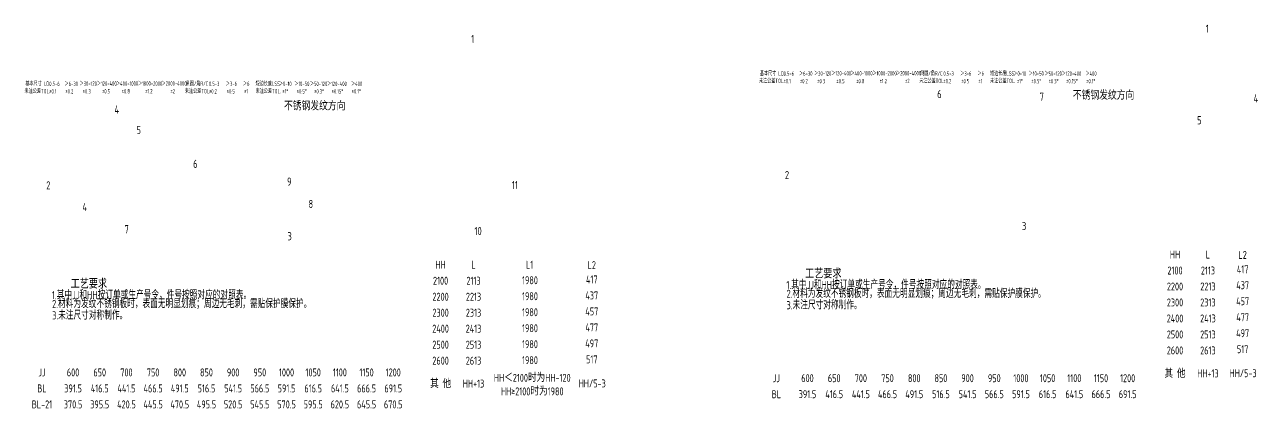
# Model space of a CAD drawing. Header units: inches. Extents: x 14216 to 120088, y -28810 to 23559.
# Drawn here: x 82629 to 84677, y 11397 to 12036 of the extents above; entities that cross this region are included whole.
import ezdxf
from ezdxf.enums import TextEntityAlignment as Align

# ---------------------------------------------------------------- set-up
doc = ezdxf.new("R2010")
doc.units = ezdxf.units.IN
doc.header["$LTSCALE"] = 0.3
doc.header["$MEASUREMENT"] = 0
for name, color, linetype in [('2', 2, 'Continuous'), ('2细实线', 2, 'Continuous'), ('6', 3, 'Continuous'), ('7', 4, 'Continuous')]:
    doc.layers.add(name, color=color, linetype=linetype)
doc.layers.add('粗实线', color=7, linetype='Continuous', lineweight=30)
doc.styles.add('HZ', font='isocp2.shx', dxfattribs={"width": 0.7, "bigfont": 'hztxt.shx'})

msp = doc.modelspace()

# ---------------------------------------------------------------- texts
at = {"layer": '2', "color": 6, "style": 'HZ', "width": 0.8}
for p in [(84370.3, 11907), (83059.5, 11889.3)]:
    msp.add_text('不锈钢发纹方向', height=13.5, dxfattribs=at).set_placement(p, align=Align.BOTTOM_LEFT)
at = {"layer": '2', "style": 'HZ', "width": 0.8}
for s, p in [('HH', (84540, 11653.2)), ('L', (84594.7, 11653.2)), ('L2', (84652.4, 11652.6)), ('HH', (83319.7, 11636.2)), ('L', (83374.4, 11636.2)), ('L1', (83467.6, 11636.2)), ('L2', (83570.9, 11635.6)), ('417', (84652.4, 11628.7)), ('2100', (83319.7, 11609.6)), ('2113', (83374.4, 11609.6)), ('1980', (83468.2, 11610.4)), ('417', (83570.9, 11611.7)), ('2100', (84540, 11626.6)), ('2113', (84594.7, 11626.6)), ('2200', (84540, 11600)), ('2213', (84594.7, 11600)), ('437', (84652.4, 11602.1)), ('2200', (83319.7, 11583)), ('2213', (83374.4, 11583)), ('1980', (83468.2, 11583.8)), ('437', (83570.9, 11585.1)), ('2300', (84540, 11573.4)), ('2313', (84594.7, 11573.4)), ('457', (84652.4, 11575.5)), ('2300', (83319.7, 11556.4)), ('2313', (83374.4, 11556.4)), ('1980', (83468.2, 11557.2)), ('457', (83570.9, 11558.5)), ('2400', (84540, 11546.8)), ('2413', (84594.7, 11546.8)), ('477', (84652.4, 11548.9)), ('2400', (83319.7, 11529.8)), ('2413', (83374.4, 11529.8)), ('1980', (83468.2, 11530.6)), ('477', (83570.9, 11531.9)), ('497', (83570.9, 11505.3)), ('2500', (84540, 11520.2)), ('2513', (84594.7, 11520.2)), ('497', (84652.4, 11522.3)), ('2500', (83319.7, 11503.2)), ('2513', (83374.4, 11503.2)), ('1980', (83468.2, 11504)), ('2600', (84540, 11493.6)), ('2613', (84594.7, 11493.6)), ('517', (84652.4, 11495.7)), ('2600', (83319.7, 11476.6)), ('2613', (83374.4, 11476.6)), ('1980', (83468.2, 11477.4)), ('517', (83570.9, 11478.7)), ('HH＜2100时为HH-120', (83472, 11448)), ('其 他', (84540, 11454.8)), ('HH+13', (84594.7, 11455.4)), ('HH/5-3', (84653.1, 11455.7)), ('其 他', (83319.7, 11437.8)), ('HH+13', (83374.4, 11438.4)), ('HH≥2100时为1980', (83472, 11425.4)), ('HH/5-3', (83571.7, 11438.7))]:
    msp.add_text(s, height=13.3, dxfattribs=at).set_placement(p, align=Align.MIDDLE_CENTER)
at = {"layer": '2', "color": 6, "style": 'HZ', "width": 0.7}
for s, p in [('1.其中JJ和HH按订单或生产号令，件号按照对应的对照表。', (82673.9, 11578.9)), ('1.其中JJ和HH按订单或生产号令，件号按照对应的对照表。', (83894.2, 11595.9)), ('2.材料为发纹不锈钢板时，表面无明显划痕；周边无毛刺，需贴保护膜保护。', (83894.5, 11581.2)), ('2.材料为发纹不锈钢板时，表面无明显划痕；周边无毛刺，需贴保护膜保护。', (82674.2, 11564.2)), ('3.未注尺寸对称制作。', (83894.5, 11562.1)), ('3.未注尺寸对称制作。', (82674.2, 11545.1))]:
    msp.add_text(s, height=13.5, dxfattribs=at).set_placement(p)
at = {"layer": '2细实线', "style": 'HZ', "width": 0.8}
for s, p in [('JJ', (82657.3, 11457)), ('600', (82709, 11457)), ('650', (82753.3, 11457)), ('700', (82797.7, 11457)), ('750', (82842, 11457)), ('800', (82886.3, 11457)), ('850', (82930.7, 11457)), ('900', (82975, 11457)), ('950', (83019.3, 11457)), ('1000', (83063.7, 11457)), ('1050', (83108, 11457)), ('1100', (83152.3, 11457)), ('1150', (83196.7, 11457)), ('1200', (83241, 11457)), ('JJ', (83877.6, 11447.4)), ('600', (83929.3, 11447.4)), ('650', (83973.7, 11447.4)), ('700', (84018, 11447.4)), ('750', (84062.3, 11447.4)), ('800', (84106.7, 11447.4)), ('850', (84151, 11447.4)), ('900', (84195.3, 11447.4)), ('950', (84239.7, 11447.4)), ('1000', (84284, 11447.4)), ('1050', (84328.3, 11447.4)), ('1100', (84372.7, 11447.4)), ('1150', (84417, 11447.4)), ('1200', (84461.3, 11447.4)), ('BL', (82657.3, 11430.4)), ('391.5', (82709, 11430.4)), ('416.5', (82753.3, 11430.4)), ('441.5', (82797.7, 11430.4)), ('466.5', (82842, 11430.4)), ('491.5', (82886.3, 11430.4)), ('516.5', (82930.7, 11430.4)), ('541.5', (82975, 11430.4)), ('566.5', (83019.3, 11430.4)), ('591.5', (83063.7, 11430.4)), ('616.5', (83108, 11430.4)), ('641.5', (83152.3, 11430.4)), ('666.5', (83196.7, 11430.4)), ('691.5', (83241, 11430.4)), ('BL-21', (82657.3, 11403.8)), ('370.5', (82709, 11403.8)), ('395.5', (82753.3, 11403.8)), ('420.5', (82797.7, 11403.8)), ('445.5', (82842, 11403.8)), ('470.5', (82886.3, 11403.8)), ('495.5', (82930.7, 11403.8)), ('520.5', (82975, 11403.8)), ('545.5', (83019.3, 11403.8)), ('570.5', (83063.7, 11403.8)), ('595.5', (83108, 11403.8)), ('620.5', (83152.3, 11403.8)), ('645.5', (83196.7, 11403.8)), ('670.5', (83241, 11403.8)), ('BL', (83877.6, 11420.8)), ('391.5', (83929.3, 11420.8)), ('416.5', (83973.7, 11420.8)), ('441.5', (84018, 11420.8)), ('466.5', (84062.3, 11420.8)), ('491.5', (84106.7, 11420.8)), ('516.5', (84151, 11420.8)), ('541.5', (84195.3, 11420.8)), ('566.5', (84239.7, 11420.8)), ('591.5', (84284, 11420.8)), ('616.5', (84328.3, 11420.8)), ('641.5', (84372.7, 11420.8)), ('666.5', (84417, 11420.8)), ('691.5', (84461.3, 11420.8))]:
    msp.add_text(s, height=13.3, dxfattribs=at).set_placement(p, align=Align.MIDDLE_CENTER)
at = {"layer": '6', "color": 2, "style": 'HZ', "width": 0.7}
for s, p in [('基本尺寸 LD.', (82629.8, 11934)), ('＞30-120', (82719.8, 11934.1)), ('＞120-400', (82748.6, 11934.1)), ('＞400-1000', (82780.4, 11934.1)), ('＞1000-2000', (82817.1, 11934.2)), ('＞2000-4000', (82856.1, 11934.3)), ('倒圆/角R/C', (82896.2, 11934)), ('＞6', (82991.3, 11934.1)), ('短边长度LSS.', (83012.3, 11934)), ('未注公差TOL.', (83848.7, 11938.6)), ('基本尺寸 LD.', (83850.2, 11951)), ('0.5-6', (83889.7, 11950.8)), ('%%P0.1', (83889.7, 11938.2)), ('＞6-30', (83915.2, 11950.8)), ('%%P0.2', (83916.7, 11938.2)), ('＞30-120', (83940.2, 11951.1)), ('%%P0.3', (83945.5, 11938.2)), ('＞120-400', (83968.9, 11951.2)), ('%%P0.5', (83977.5, 11938.3)), ('＞400-1000', (84000.7, 11951.2)), ('%%P0.8', (84010.3, 11938.3)), ('＞1000-2000', (84037.4, 11951.2)), ('%%P1.2', (84049.2, 11938.4)), ('＞2000-4000', (84076.5, 11951.3)), ('%%P2', (84091.3, 11938.5)), ('未注公差TOL.', (84115.1, 11938.6)), ('倒圆/角R/C', (84116.5, 11951)), ('0.5-3', (84155.2, 11950.8)), ('%%P0.2', (84155.2, 11938.2)), ('＞3-6', (84183.1, 11950.8)), ('%%P0.5', (84184.8, 11938.2)), ('＞6', (84211.7, 11951.1)), ('%%P1', (84213.4, 11938.2)), ('短边长度LSS.', (84232.7, 11951)), ('未注公差TOL.', (84232.7, 11938.6)), ('＞0-10', (84271.4, 11950.8)), ('%%P1%%D', (84277.2, 11938.2)), ('＞10-50', (84296.9, 11950.8)), ('%%P0.5%%D', (84301.2, 11938.2)), ('＞50-120', (84323, 11950.8)), ('%%P0.3%%D', (84329.9, 11938.2)), ('＞120-400', (84351.4, 11950.8)), ('%%P0.15%%D', (84359, 11938.2)), ('＞400', (84391.2, 11950.8)), ('%%P0.1%%D', (84392.4, 11938.2)), ('未注公差TOL.', (82628.4, 11921.5)), ('0.5-6', (82669.4, 11933.8)), ('%%P0.1', (82669.4, 11921.2)), ('＞6-30', (82694.8, 11933.8)), ('%%P0.2', (82696.4, 11921.2)), ('%%P0.3', (82725.2, 11921.2)), ('%%P0.5', (82757.1, 11921.3)), ('%%P0.8', (82790, 11921.3)), ('%%P1.2', (82828.9, 11921.4)), ('%%P2', (82870.9, 11921.5)), ('未注公差TOL.', (82894.8, 11921.5)), ('0.5-3', (82934.8, 11933.8)), ('%%P0.2', (82934.8, 11921.2)), ('＞3-6', (82962.8, 11933.8)), ('%%P0.5', (82964.5, 11921.2)), ('%%P1', (82993.1, 11921.2)), ('未注公差TOL.', (83012.3, 11921.5)), ('＞0-10', (83051.1, 11933.8)), ('%%P1%%D', (83056.9, 11921.2)), ('＞10-50', (83076.6, 11933.8)), ('%%P0.5%%D', (83080.8, 11921.2)), ('＞50-120', (83102.6, 11933.8)), ('%%P0.3%%D', (83109.6, 11921.2)), ('＞120-400', (83131, 11933.8)), ('%%P0.15%%D', (83138.6, 11921.2)), ('＞400', (83170.9, 11933.8)), ('%%P0.1%%D', (83172.1, 11921.2))]:
    msp.add_text(s, height=7.2, dxfattribs=at).set_placement(p)
at = {"layer": '7', "style": 'HZ', "width": 0.7}
for s, p in [('1', (84591, 12022.4)), ('1', (83370.6, 12005.3)), ('6', (84144.9, 11913.4)), ('7', (84315.1, 11909.2)), ('4', (82778, 11887.8)), ('4', (84670.7, 11906.4)), ('5', (84576.8, 11870)), ('5', (82814.5, 11853.7)), ('6', (82908.6, 11797.4)), ('9', (83064.6, 11767.8)), ('2', (83891.9, 11778.9)), ('2', (82664.5, 11761.6)), ('11', (83438.2, 11762.1)), ('4', (82724.7, 11725.6)), ('8', (83100.3, 11730.7)), ('7', (82794.6, 11688.6)), ('10', (83376.1, 11685.6)), ('3', (84285.7, 11693.9)), ('3', (83065.4, 11676.9))]:
    msp.add_text(s, height=13.5, dxfattribs=at).set_placement(p)
at = {"layer": '粗实线', "color": 3, "linetype": 'Continuous', "lineweight": -3, "style": 'HZ', "width": 0.7}
for p in [(82705, 11596.5), (83925.4, 11613.5)]:
    msp.add_text('工艺要求', height=16, dxfattribs=at).set_placement(p)

doc.saveas('drawing.dxf')
